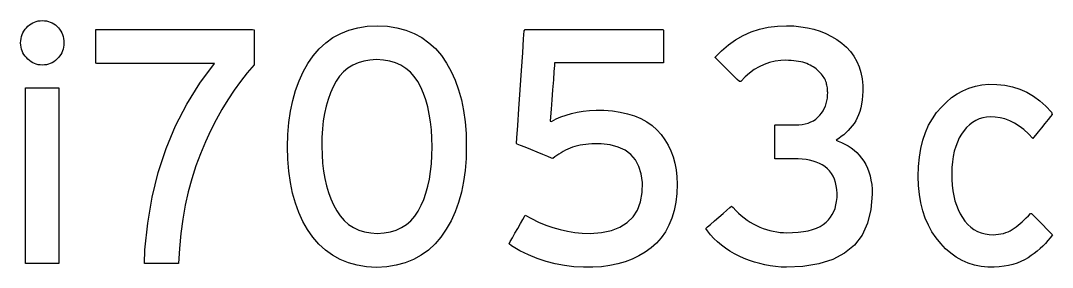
# Model space of a CAD drawing. Extents: x 1 to 47.7, y 0.2 to 35.
# Drawn here: x 47.232 to 47.746, y 0.248 to 0.371 of the extents above; entities that cross this region are included whole.
import ezdxf

# ---------------------------------------------------------------- set-up
doc = ezdxf.new("R2010")
doc.units = 0
doc.header["$MEASUREMENT"] = 0
doc.layers.add('7_0_____DWG', color=7, linetype='CONTINUOUS')

msp = doc.modelspace()

# ---------------------------------------------------------------- linework, layer by layer
at = {"layer": '7_0_____DWG'}
for points in [[(47.25339, 0.3599), (47.25335, 0.35886), (47.25322, 0.35785), (47.25301, 0.35687), (47.25271, 0.35594), (47.25232, 0.35505), (47.25185, 0.35419), (47.2513, 0.35337), (47.25066, 0.35259), (47.24995, 0.35183), (47.24918, 0.35114), (47.24837, 0.35054), (47.24753, 0.35004), (47.24664, 0.34962), (47.24571, 0.3493), (47.24473, 0.34907), (47.24372, 0.34894), (47.24266, 0.34889), (47.24163, 0.34894), (47.24063, 0.34907), (47.23968, 0.3493), (47.23876, 0.34962), (47.23788, 0.35004), (47.23704, 0.35054), (47.23624, 0.35114), (47.23547, 0.35183), (47.23474, 0.35259), (47.23407, 0.35337), (47.23348, 0.35419), (47.23299, 0.35505), (47.23259, 0.35594), (47.23227, 0.35687), (47.23205, 0.35785), (47.23191, 0.35886), (47.23187, 0.3599), (47.23191, 0.36101), (47.23205, 0.36207), (47.23227, 0.36308), (47.23259, 0.36405), (47.23299, 0.36497), (47.23348, 0.36585), (47.23407, 0.36669), (47.23474, 0.36748), (47.23547, 0.36821), (47.23624, 0.36887), (47.23704, 0.36944), (47.23788, 0.36992), (47.23876, 0.37031), (47.23968, 0.37062), (47.24063, 0.37084), (47.24163, 0.37097), (47.24266, 0.37101), (47.24372, 0.37097), (47.24473, 0.37084), (47.24571, 0.37062), (47.24664, 0.37031), (47.24753, 0.36992), (47.24837, 0.36944), (47.24918, 0.36887), (47.24995, 0.36821), (47.25066, 0.36748), (47.2513, 0.36669), (47.25185, 0.36585), (47.25232, 0.36497), (47.25271, 0.36405), (47.25301, 0.36308), (47.25322, 0.36207), (47.25335, 0.36101)], [(47.3482, 0.34896), (47.34476, 0.34497), (47.34143, 0.34076), (47.33823, 0.33631), (47.33514, 0.33163), (47.33217, 0.32672), (47.32931, 0.32157), (47.32657, 0.3162), (47.32395, 0.31059), (47.32145, 0.30472), (47.31917, 0.29862), (47.31716, 0.2923), (47.31541, 0.28577), (47.31391, 0.27904), (47.31268, 0.27209), (47.31171, 0.26494), (47.31101, 0.25757), (47.31056, 0.25), (47.30991, 0.25), (47.30817, 0.25), (47.30568, 0.25), (47.30278, 0.25), (47.29979, 0.25), (47.29706, 0.25), (47.2949, 0.25), (47.29367, 0.25), (47.29385, 0.25686), (47.2952, 0.27021), (47.2974, 0.28306), (47.30045, 0.29541), (47.30436, 0.30726), (47.30911, 0.31862), (47.31472, 0.32948), (47.32117, 0.33984), (47.32848, 0.3497), (47.32621, 0.3497), (47.32019, 0.3497), (47.31156, 0.3497), (47.30148, 0.3497), (47.29112, 0.3497), (47.28163, 0.3497), (47.27415, 0.3497), (47.26986, 0.3497), (47.26927, 0.34987), (47.26927, 0.3511), (47.26927, 0.35323), (47.26927, 0.35595), (47.26927, 0.35891), (47.26927, 0.36178), (47.26927, 0.36425), (47.26927, 0.36597), (47.26927, 0.36662), (47.27229, 0.36662), (47.28033, 0.36662), (47.29183, 0.36662), (47.30526, 0.36662), (47.31907, 0.36662), (47.33173, 0.36662), (47.34169, 0.36662), (47.34741, 0.36662), (47.3482, 0.36644), (47.3482, 0.36516), (47.3482, 0.36293), (47.3482, 0.3601), (47.3482, 0.35701), (47.3482, 0.354), (47.3482, 0.35143), (47.3482, 0.34963)], [(47.45403, 0.30851), (47.45388, 0.30234), (47.45341, 0.29645), (47.45263, 0.29084), (47.45154, 0.28553), (47.45013, 0.28049), (47.44842, 0.27575), (47.44639, 0.27129), (47.44405, 0.26712), (47.44139, 0.26324), (47.43842, 0.25978), (47.43516, 0.25677), (47.43159, 0.25421), (47.42773, 0.2521), (47.42358, 0.25043), (47.41912, 0.24922), (47.41437, 0.24845), (47.40933, 0.24813), (47.40434, 0.24845), (47.39964, 0.24921), (47.39523, 0.25041), (47.39112, 0.25206), (47.3873, 0.25415), (47.38377, 0.25669), (47.38053, 0.25967), (47.37758, 0.2631), (47.37493, 0.26692), (47.37259, 0.27103), (47.37057, 0.27544), (47.36885, 0.28015), (47.36745, 0.28515), (47.36635, 0.29046), (47.36557, 0.29607), (47.36511, 0.30198), (47.36495, 0.30819), (47.36511, 0.31438), (47.36558, 0.32029), (47.36637, 0.3259), (47.36748, 0.33123), (47.3689, 0.33627), (47.37064, 0.34103), (47.3727, 0.34549), (47.37507, 0.34966), (47.37775, 0.35355), (47.38073, 0.35702), (47.384, 0.36003), (47.38755, 0.36258), (47.3914, 0.36468), (47.39553, 0.36632), (47.39995, 0.3675), (47.40466, 0.36822), (47.40965, 0.36849), (47.4147, 0.36819), (47.41944, 0.36745), (47.42388, 0.36626), (47.42802, 0.36463), (47.43186, 0.36256), (47.43539, 0.36004), (47.43863, 0.35708), (47.44157, 0.35368), (47.44419, 0.34985), (47.4465, 0.34573), (47.4485, 0.3413), (47.45019, 0.33658), (47.45157, 0.33156), (47.45265, 0.32625), (47.45342, 0.32063), (47.45388, 0.31472)], [(47.5591, 0.28959), (47.55891, 0.28492), (47.5584, 0.28053), (47.55758, 0.27643), (47.55645, 0.27261), (47.555, 0.26907), (47.55324, 0.26582), (47.55117, 0.26286), (47.54878, 0.26018), (47.54609, 0.25778), (47.54318, 0.25566), (47.54006, 0.2538), (47.53674, 0.2522), (47.53321, 0.25087), (47.52947, 0.2498), (47.52554, 0.24899), (47.52139, 0.24845), (47.51704, 0.24817), (47.51239, 0.24816), (47.50762, 0.24844), (47.50293, 0.24902), (47.49832, 0.2499), (47.4938, 0.25108), (47.48936, 0.25256), (47.48501, 0.25434), (47.48074, 0.25642), (47.47656, 0.2588), (47.47531, 0.25989), (47.47595, 0.26102), (47.47699, 0.26285), (47.47828, 0.26511), (47.47967, 0.26756), (47.48102, 0.26994), (47.48219, 0.272), (47.48302, 0.27347), (47.48338, 0.2741), (47.48651, 0.27239), (47.49005, 0.27068), (47.49361, 0.26919), (47.49719, 0.26793), (47.50079, 0.2669), (47.50442, 0.2661), (47.50807, 0.26552), (47.51174, 0.26516), (47.5157, 0.26505), (47.52136, 0.26549), (47.52633, 0.26653), (47.53061, 0.26817), (47.5342, 0.27041), (47.53711, 0.27325), (47.53932, 0.27669), (47.54085, 0.28072), (47.54169, 0.28536), (47.5418, 0.29033), (47.54122, 0.29464), (47.54006, 0.2984), (47.53834, 0.30163), (47.53604, 0.30431), (47.53318, 0.30645), (47.52975, 0.30804), (47.52575, 0.3091), (47.52118, 0.30961), (47.51808, 0.30966), (47.51652, 0.30961), (47.51501, 0.30951), (47.51355, 0.30937), (47.51213, 0.30918), (47.51076, 0.30894), (47.50943, 0.30866), (47.50815, 0.30833), (47.50691, 0.30795), (47.50573, 0.30749), (47.50457, 0.30698), (47.50343, 0.30643), (47.50232, 0.30584), (47.50122, 0.30521), (47.50016, 0.30454), (47.49911, 0.30384), (47.49809, 0.3031), (47.49708, 0.30231), (47.49643, 0.30258), (47.4947, 0.30328), (47.4922, 0.3043), (47.48926, 0.3055), (47.48619, 0.30675), (47.48332, 0.30792), (47.48096, 0.30888), (47.47944, 0.3095), (47.47905, 0.30977), (47.47925, 0.31267), (47.47966, 0.31877), (47.48022, 0.32705), (47.48087, 0.33652), (47.48152, 0.34615), (47.48212, 0.35495), (47.48259, 0.36189), (47.48287, 0.36596), (47.48343, 0.36662), (47.48793, 0.36662), (47.49606, 0.36662), (47.50659, 0.36662), (47.51828, 0.36662), (47.5299, 0.36662), (47.54022, 0.36662), (47.54801, 0.36662), (47.55203, 0.36662), (47.55233, 0.36635), (47.55233, 0.36505), (47.55233, 0.36296), (47.55233, 0.36035), (47.55233, 0.35754), (47.55233, 0.3548), (47.55233, 0.35245), (47.55233, 0.35076), (47.55233, 0.35004), (47.55077, 0.35003), (47.54587, 0.35003), (47.53856, 0.35003), (47.5298, 0.35003), (47.52056, 0.35003), (47.51181, 0.35003), (47.50449, 0.35003), (47.49959, 0.35003), (47.49803, 0.35002), (47.49794, 0.34872), (47.49771, 0.34571), (47.4974, 0.3415), (47.49703, 0.33661), (47.49666, 0.33158), (47.49631, 0.32693), (47.49603, 0.32318), (47.49586, 0.32087), (47.49654, 0.32082), (47.49879, 0.32203), (47.50118, 0.32309), (47.50373, 0.32401), (47.50642, 0.32478), (47.50927, 0.3254), (47.51226, 0.32587), (47.5154, 0.32619), (47.5187, 0.32637), (47.52265, 0.32634), (47.52684, 0.32603), (47.53077, 0.32546), (47.53444, 0.32463), (47.53786, 0.32355), (47.54103, 0.3222), (47.54393, 0.32059), (47.54659, 0.31873), (47.54898, 0.3166), (47.55111, 0.31424), (47.55298, 0.31172), (47.5546, 0.30904), (47.55598, 0.3062), (47.5571, 0.3032), (47.55797, 0.30004), (47.5586, 0.29672), (47.55897, 0.29323)], [(47.6564, 0.28463), (47.65573, 0.2769), (47.65402, 0.27009), (47.65126, 0.2642), (47.64745, 0.25923), (47.6426, 0.25517), (47.6367, 0.25203), (47.62975, 0.24981), (47.62176, 0.24851), (47.61367, 0.24814), (47.61093, 0.24827), (47.60822, 0.24852), (47.60554, 0.2489), (47.60289, 0.24939), (47.60027, 0.25), (47.59769, 0.25073), (47.59513, 0.25158), (47.5926, 0.25256), (47.5901, 0.25366), (47.58768, 0.25489), (47.58539, 0.25623), (47.58322, 0.25766), (47.58117, 0.25919), (47.57925, 0.26082), (47.57745, 0.26255), (47.57577, 0.26438), (47.57421, 0.26631), (47.57347, 0.26753), (47.57428, 0.26824), (47.57576, 0.26954), (47.57769, 0.27122), (47.57985, 0.27311), (47.582, 0.27499), (47.58393, 0.27667), (47.58542, 0.27797), (47.58623, 0.27868), (47.58704, 0.2779), (47.58833, 0.27649), (47.58967, 0.27515), (47.59105, 0.2739), (47.59248, 0.27274), (47.59395, 0.27166), (47.59547, 0.27067), (47.59703, 0.26976), (47.59863, 0.26894), (47.60029, 0.2682), (47.60197, 0.26755), (47.60366, 0.26698), (47.60534, 0.2665), (47.60704, 0.2661), (47.60873, 0.26579), (47.61043, 0.26556), (47.61213, 0.26542), (47.61384, 0.26537), (47.61663, 0.26542), (47.61943, 0.2656), (47.62202, 0.26591), (47.6244, 0.26636), (47.62659, 0.26694), (47.62858, 0.26765), (47.63036, 0.2685), (47.63195, 0.26948), (47.63333, 0.27059), (47.63451, 0.27177), (47.63554, 0.27305), (47.63644, 0.27443), (47.63719, 0.27592), (47.6378, 0.27751), (47.63828, 0.27921), (47.63861, 0.28101), (47.6388, 0.28291), (47.63884, 0.28492), (47.63872, 0.28689), (47.63846, 0.28873), (47.63807, 0.29046), (47.63753, 0.29206), (47.63686, 0.29355), (47.63606, 0.29492), (47.63511, 0.29616), (47.63403, 0.29728), (47.63281, 0.29828), (47.63145, 0.29913), (47.63001, 0.29988), (47.62848, 0.30053), (47.62686, 0.30107), (47.62516, 0.3015), (47.62336, 0.30183), (47.62148, 0.30205), (47.61951, 0.30216), (47.61827, 0.30218), (47.6176, 0.30218), (47.61639, 0.30218), (47.61481, 0.30218), (47.61305, 0.30218), (47.61129, 0.30218), (47.60971, 0.30218), (47.6085, 0.30218), (47.60783, 0.30218), (47.60776, 0.30238), (47.60776, 0.30359), (47.60776, 0.30562), (47.60776, 0.30821), (47.60776, 0.31104), (47.60776, 0.31383), (47.60776, 0.31628), (47.60776, 0.31811), (47.60776, 0.31903), (47.60795, 0.31908), (47.60878, 0.31908), (47.6101, 0.31908), (47.61173, 0.31908), (47.61348, 0.31908), (47.61518, 0.31908), (47.61666, 0.31908), (47.61772, 0.31908), (47.61818, 0.31908), (47.61971, 0.31912), (47.62139, 0.31929), (47.62297, 0.31958), (47.62444, 0.32), (47.62582, 0.32053), (47.62709, 0.32119), (47.62825, 0.32197), (47.62932, 0.32288), (47.63028, 0.32391), (47.6311, 0.32497), (47.63183, 0.32609), (47.63245, 0.32725), (47.63299, 0.32847), (47.63342, 0.32974), (47.63375, 0.33106), (47.63398, 0.33243), (47.63412, 0.33386), (47.63416, 0.33521), (47.63414, 0.33578), (47.63411, 0.33637), (47.63405, 0.33697), (47.63398, 0.33757), (47.63388, 0.33818), (47.63377, 0.3388), (47.63363, 0.33942), (47.63348, 0.34006), (47.63328, 0.34071), (47.63301, 0.34134), (47.6327, 0.34196), (47.63235, 0.34257), (47.63198, 0.34316), (47.63156, 0.34374), (47.63111, 0.3443), (47.63063, 0.34485), (47.63011, 0.34538), (47.62956, 0.34592), (47.62897, 0.34647), (47.62834, 0.347), (47.62767, 0.3475), (47.62696, 0.34797), (47.62621, 0.34842), (47.62542, 0.34885), (47.62459, 0.34925), (47.62372, 0.34962), (47.62278, 0.34996), (47.62178, 0.35025), (47.62073, 0.3505), (47.61962, 0.35072), (47.61845, 0.3509), (47.61723, 0.35104), (47.61596, 0.35115), (47.61463, 0.35122), (47.61325, 0.35125), (47.61076, 0.35115), (47.60792, 0.35079), (47.60518, 0.35015), (47.60254, 0.34925), (47.59999, 0.34808), (47.59755, 0.34664), (47.5952, 0.34493), (47.59296, 0.34295), (47.59081, 0.3407), (47.59018, 0.34068), (47.58908, 0.34176), (47.58743, 0.34338), (47.58544, 0.34534), (47.58333, 0.34742), (47.58131, 0.34941), (47.57959, 0.3511), (47.57841, 0.35227), (47.57796, 0.3527), (47.58122, 0.35603), (47.58466, 0.35897), (47.58827, 0.36151), (47.59207, 0.36366), (47.59606, 0.36542), (47.60022, 0.36678), (47.60456, 0.36774), (47.60908, 0.36831), (47.61363, 0.36849), (47.61726, 0.36835), (47.62075, 0.36801), (47.62409, 0.36746), (47.6273, 0.36671), (47.63036, 0.36575), (47.63329, 0.36458), (47.63607, 0.3632), (47.63872, 0.36161), (47.64121, 0.35981), (47.64347, 0.35781), (47.64546, 0.35563), (47.64717, 0.35327), (47.64861, 0.35073), (47.64978, 0.34801), (47.65067, 0.34511), (47.65129, 0.34203), (47.65163, 0.33876), (47.65168, 0.33583), (47.65154, 0.3336), (47.65132, 0.33149), (47.65101, 0.32948), (47.65062, 0.3276), (47.65013, 0.32582), (47.64955, 0.32416), (47.64889, 0.32262), (47.64814, 0.32119), (47.64728, 0.31986), (47.64636, 0.31858), (47.64538, 0.31738), (47.64435, 0.31624), (47.64327, 0.31517), (47.64212, 0.31417), (47.64093, 0.31323), (47.63968, 0.31236), (47.63838, 0.31155), (47.6393, 0.31095), (47.64107, 0.31031), (47.64275, 0.30955), (47.64434, 0.30867), (47.64585, 0.30768), (47.64728, 0.30657), (47.64862, 0.30534), (47.64987, 0.30399), (47.65104, 0.30252), (47.65214, 0.30097), (47.65311, 0.29931), (47.65395, 0.29754), (47.65467, 0.29566), (47.65527, 0.29368), (47.65574, 0.29158), (47.65608, 0.28937), (47.6563, 0.28705)], [(47.43697, 0.30819), (47.43688, 0.31253), (47.43662, 0.31669), (47.43618, 0.32066), (47.43557, 0.32445), (47.43478, 0.32806), (47.43382, 0.33149), (47.43268, 0.33473), (47.43137, 0.3378), (47.42986, 0.34065), (47.42811, 0.34317), (47.42612, 0.34537), (47.4239, 0.34723), (47.42145, 0.34876), (47.41877, 0.34996), (47.41585, 0.35083), (47.41271, 0.35137), (47.40933, 0.35158), (47.40601, 0.35137), (47.40291, 0.35084), (47.40004, 0.34998), (47.3974, 0.3488), (47.39499, 0.34729), (47.3928, 0.34545), (47.39084, 0.34328), (47.38911, 0.34079), (47.38759, 0.338), (47.38625, 0.335), (47.3851, 0.33181), (47.38412, 0.32842), (47.38333, 0.32483), (47.38273, 0.32104), (47.3823, 0.31706), (47.38207, 0.31289), (47.38201, 0.30851), (47.3821, 0.30419), (47.38238, 0.30006), (47.38284, 0.29612), (47.38348, 0.29236), (47.38431, 0.28879), (47.38532, 0.28541), (47.38651, 0.28221), (47.38789, 0.2792), (47.38944, 0.27633), (47.39119, 0.27372), (47.39316, 0.27145), (47.39535, 0.26952), (47.39777, 0.26794), (47.4004, 0.2667), (47.40326, 0.26581), (47.40635, 0.26525), (47.40965, 0.26504), (47.41303, 0.26525), (47.41616, 0.2658), (47.41906, 0.26668), (47.42173, 0.26791), (47.42416, 0.26947), (47.42636, 0.27137), (47.42832, 0.27361), (47.43004, 0.27619), (47.43151, 0.27902), (47.43279, 0.28199), (47.4339, 0.28516), (47.43484, 0.28852), (47.4356, 0.29207), (47.4362, 0.29581), (47.43663, 0.29974), (47.43689, 0.30387)], [(47.73645, 0.31239), (47.7342, 0.3147), (47.73192, 0.31672), (47.72961, 0.31847), (47.72727, 0.31994), (47.72491, 0.32113), (47.72252, 0.32204), (47.7201, 0.32266), (47.71765, 0.32301), (47.71528, 0.32309), (47.7133, 0.32294), (47.71142, 0.32258), (47.70963, 0.32203), (47.70794, 0.32128), (47.70634, 0.32033), (47.70483, 0.31917), (47.70342, 0.31782), (47.70211, 0.31627), (47.70087, 0.31452), (47.69976, 0.31261), (47.69879, 0.31054), (47.69796, 0.30831), (47.69728, 0.30593), (47.69674, 0.30338), (47.69634, 0.30068), (47.69609, 0.29782), (47.69598, 0.29481), (47.69602, 0.29182), (47.69619, 0.289), (47.69651, 0.28632), (47.69696, 0.28376), (47.69756, 0.28133), (47.69829, 0.27904), (47.69917, 0.27688), (47.70018, 0.27486), (47.70133, 0.27296), (47.70258, 0.27115), (47.70395, 0.26955), (47.70544, 0.26817), (47.70704, 0.267), (47.70877, 0.26605), (47.71061, 0.26531), (47.71257, 0.26479), (47.71465, 0.26448), (47.71664, 0.26439), (47.71798, 0.26445), (47.71927, 0.26458), (47.72053, 0.26479), (47.72174, 0.26507), (47.72292, 0.26542), (47.72405, 0.26585), (47.72514, 0.26636), (47.72619, 0.26694), (47.72718, 0.26759), (47.72814, 0.2683), (47.72912, 0.26908), (47.73011, 0.26991), (47.73112, 0.2708), (47.73213, 0.27175), (47.73316, 0.27276), (47.7342, 0.27383), (47.73525, 0.27496), (47.73574, 0.27503), (47.73662, 0.27413), (47.73801, 0.27271), (47.7397, 0.27098), (47.74151, 0.26913), (47.74326, 0.26735), (47.74474, 0.26583), (47.74576, 0.26478), (47.74615, 0.26439), (47.74506, 0.2629), (47.7439, 0.26146), (47.74268, 0.26008), (47.74139, 0.25875), (47.74004, 0.25747), (47.73863, 0.25625), (47.73715, 0.25507), (47.73561, 0.25395), (47.73401, 0.25288), (47.7323, 0.25187), (47.73048, 0.25099), (47.72855, 0.25022), (47.72649, 0.24958), (47.72433, 0.24905), (47.72204, 0.24864), (47.71965, 0.24834), (47.71713, 0.24817), (47.71405, 0.2482), (47.7106, 0.24857), (47.7073, 0.24925), (47.70414, 0.25025), (47.70113, 0.25156), (47.69826, 0.25319), (47.69553, 0.25514), (47.69296, 0.2574), (47.69053, 0.25997), (47.68821, 0.26279), (47.68613, 0.26583), (47.68433, 0.26909), (47.6828, 0.27258), (47.68155, 0.2763), (47.68056, 0.28025), (47.67985, 0.28443), (47.67941, 0.28883), (47.67924, 0.29346), (47.67941, 0.29836), (47.67987, 0.303), (47.6806, 0.30737), (47.68161, 0.31148), (47.68291, 0.31531), (47.68448, 0.31888), (47.68634, 0.32218), (47.68847, 0.32521), (47.69085, 0.32798), (47.69331, 0.33047), (47.69592, 0.33265), (47.69866, 0.33452), (47.70155, 0.33609), (47.70458, 0.33735), (47.70776, 0.33831), (47.71107, 0.33896), (47.71453, 0.3393), (47.71839, 0.33929), (47.72243, 0.33887), (47.72628, 0.33808), (47.72996, 0.33691), (47.73345, 0.33536), (47.73677, 0.33343), (47.7399, 0.33112), (47.74286, 0.32843), (47.74564, 0.32537), (47.74611, 0.32429), (47.74529, 0.32328), (47.744, 0.3217), (47.74243, 0.31976), (47.74075, 0.31769), (47.73913, 0.3157), (47.73776, 0.31401), (47.73681, 0.31283)]]:
    msp.add_lwpolyline(points, close=True, dxfattribs=at)
msp.add_lwpolyline([(47.23433, 0.25), (47.23433, 0.33755), (47.25091, 0.33755), (47.25091, 0.25), (47.23433, 0.25)], dxfattribs=at)

doc.saveas('drawing.dxf')
